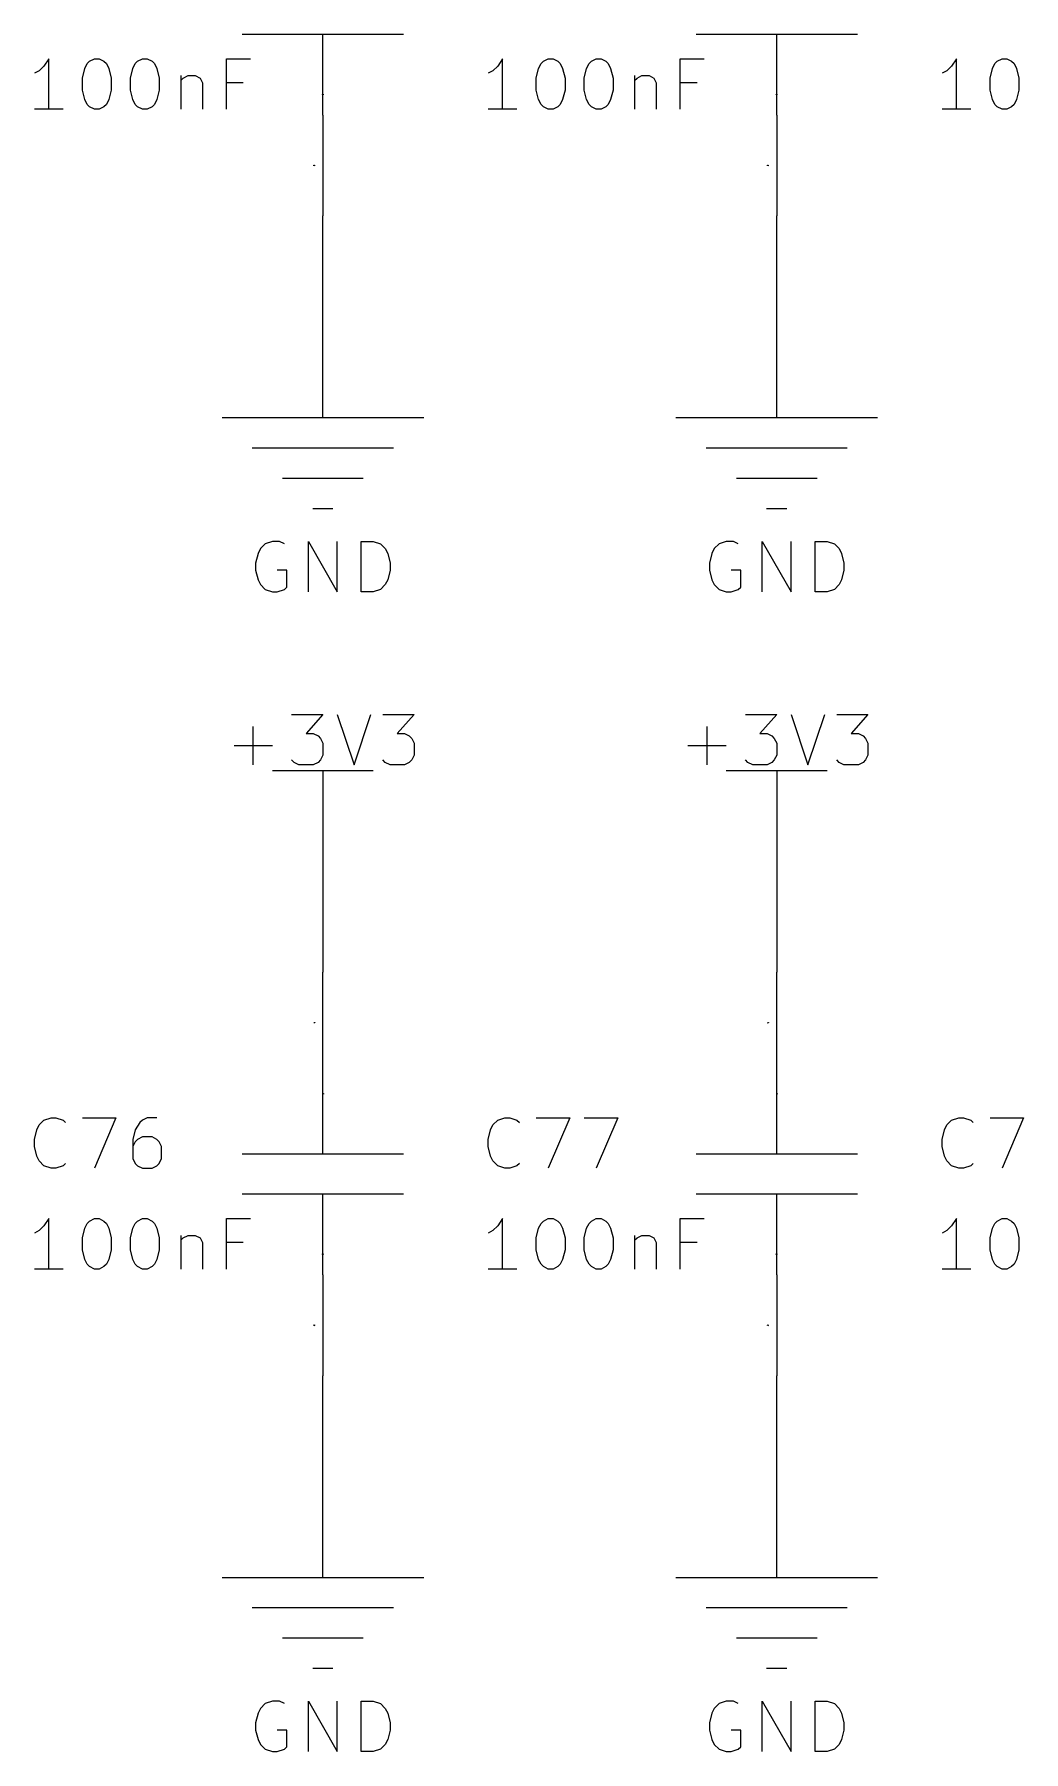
# Model space of a CAD drawing. Header units: millimetres. Extents: x 6 to 290, y -200 to -4.
# Drawn here: x 239.11 to 264.03, y -93.29 to -50.04 of the extents above; entities that cross this region are included whole.
import ezdxf

# ---------------------------------------------------------------- set-up
doc = ezdxf.new("R2010")
doc.units = ezdxf.units.MM
for name, color, linetype in [('GREENSIXTYFIVE', 129, 'CONTINUOUS'), ('LIGHTGREEN', 92, 'CONTINUOUS'), ('LIGHTRED', 12, 'CONTINUOUS'), ('RED', 14, 'CONTINUOUS')]:
    doc.layers.add(name, color=color, linetype=linetype)

msp = doc.modelspace()

# ---------------------------------------------------------------- linework, layer by layer
at = {"layer": 'GREENSIXTYFIVE', "linetype": 'CONTINUOUS'}
for p, q in [((239.234, -50.9568), (239.1131, -51.0173)), ((239.234, -50.9568), (239.1131, -51.0173)), ((239.355, -50.8359), (239.234, -50.9568)), ((239.355, -50.8359), (239.234, -50.9568)), ((239.4759, -50.6544), (239.355, -50.8359)), ((239.4759, -50.6544), (239.355, -50.8359)), ((239.4759, -51.9244), (239.4759, -50.6544)), ((239.4759, -51.9244), (239.4759, -50.6544)), ((240.3226, -51.1382), (240.383, -50.8963)), ((240.3226, -51.1382), (240.383, -50.8963)), ((240.383, -50.8963), (240.4435, -50.7754)), ((240.383, -50.8963), (240.4435, -50.7754)), ((240.4435, -50.7754), (240.504, -50.7149)), ((240.4435, -50.7754), (240.504, -50.7149)), ((240.504, -50.7149), (240.6249, -50.6544)), ((240.504, -50.7149), (240.6249, -50.6544)), ((240.6249, -50.6544), (240.7459, -50.6544)), ((240.6249, -50.6544), (240.7459, -50.6544)), ((240.7459, -50.6544), (240.8668, -50.7149)), ((240.7459, -50.6544), (240.8668, -50.7149)), ((240.8668, -50.7149), (240.9273, -50.7754)), ((240.8668, -50.7149), (240.9273, -50.7754)), ((240.9273, -50.7754), (240.9878, -50.8963)), ((240.9273, -50.7754), (240.9878, -50.8963)), ((240.9878, -50.8963), (241.0483, -51.1382)), ((240.9878, -50.8963), (241.0483, -51.1382)), ((241.5321, -51.1382), (241.5925, -50.8963)), ((241.5321, -51.1382), (241.5925, -50.8963)), ((241.5925, -50.8963), (241.653, -50.7754)), ((241.5925, -50.8963), (241.653, -50.7754)), ((241.653, -50.7754), (241.7135, -50.7149)), ((241.653, -50.7754), (241.7135, -50.7149)), ((241.7135, -50.7149), (241.8344, -50.6544)), ((241.7135, -50.7149), (241.8344, -50.6544)), ((241.8344, -50.6544), (241.9554, -50.6544)), ((241.8344, -50.6544), (241.9554, -50.6544)), ((241.9554, -50.6544), (242.0763, -50.7149)), ((241.9554, -50.6544), (242.0763, -50.7149)), ((242.0763, -50.7149), (242.1368, -50.7754)), ((242.0763, -50.7149), (242.1368, -50.7754)), ((242.1368, -50.7754), (242.1973, -50.8963)), ((242.1368, -50.7754), (242.1973, -50.8963)), ((242.1973, -50.8963), (242.2578, -51.1382)), ((242.1973, -50.8963), (242.2578, -51.1382)), ((243.951, -51.9244), (243.951, -50.6544)), ((243.951, -50.6544), (244.5558, -50.6544)), ((243.951, -51.9244), (243.951, -50.6544)), ((243.951, -50.6544), (244.5558, -50.6544)), ((250.664, -50.9568), (250.5431, -51.0173)), ((250.664, -50.9568), (250.5431, -51.0173)), ((250.785, -50.8359), (250.664, -50.9568)), ((250.785, -50.8359), (250.664, -50.9568)), ((250.9059, -50.6544), (250.785, -50.8359)), ((250.9059, -50.6544), (250.785, -50.8359)), ((250.9059, -51.9244), (250.9059, -50.6544)), ((250.9059, -51.9244), (250.9059, -50.6544)), ((251.7526, -51.1382), (251.813, -50.8963)), ((251.7526, -51.1382), (251.813, -50.8963)), ((251.813, -50.8963), (251.8735, -50.7754)), ((251.813, -50.8963), (251.8735, -50.7754)), ((251.8735, -50.7754), (251.934, -50.7149)), ((251.8735, -50.7754), (251.934, -50.7149)), ((251.934, -50.7149), (252.0549, -50.6544)), ((251.934, -50.7149), (252.0549, -50.6544)), ((252.0549, -50.6544), (252.1759, -50.6544)), ((252.0549, -50.6544), (252.1759, -50.6544)), ((252.1759, -50.6544), (252.2968, -50.7149)), ((252.1759, -50.6544), (252.2968, -50.7149)), ((252.2968, -50.7149), (252.3573, -50.7754)), ((252.2968, -50.7149), (252.3573, -50.7754)), ((252.3573, -50.7754), (252.4178, -50.8963)), ((252.3573, -50.7754), (252.4178, -50.8963)), ((252.4178, -50.8963), (252.4783, -51.1382)), ((252.4178, -50.8963), (252.4783, -51.1382)), ((252.9621, -51.1382), (253.0225, -50.8963)), ((252.9621, -51.1382), (253.0225, -50.8963)), ((253.0225, -50.8963), (253.083, -50.7754)), ((253.0225, -50.8963), (253.083, -50.7754)), ((253.083, -50.7754), (253.1435, -50.7149)), ((253.083, -50.7754), (253.1435, -50.7149)), ((253.1435, -50.7149), (253.2644, -50.6544)), ((253.1435, -50.7149), (253.2644, -50.6544)), ((253.2644, -50.6544), (253.3854, -50.6544)), ((253.2644, -50.6544), (253.3854, -50.6544)), ((253.3854, -50.6544), (253.5063, -50.7149)), ((253.3854, -50.6544), (253.5063, -50.7149)), ((253.5063, -50.7149), (253.5668, -50.7754)), ((253.5063, -50.7149), (253.5668, -50.7754)), ((253.5668, -50.7754), (253.6273, -50.8963)), ((253.5668, -50.7754), (253.6273, -50.8963)), ((253.6273, -50.8963), (253.6878, -51.1382)), ((253.6273, -50.8963), (253.6878, -51.1382)), ((255.381, -51.9244), (255.381, -50.6544)), ((255.381, -50.6544), (255.9858, -50.6544)), ((255.381, -51.9244), (255.381, -50.6544)), ((255.381, -50.6544), (255.9858, -50.6544)), ((262.094, -50.9568), (261.9731, -51.0173)), ((262.094, -50.9568), (261.9731, -51.0173)), ((262.215, -50.8359), (262.094, -50.9568)), ((262.215, -50.8359), (262.094, -50.9568)), ((262.3359, -50.6544), (262.215, -50.8359)), ((262.3359, -50.6544), (262.215, -50.8359)), ((262.3359, -51.9244), (262.3359, -50.6544)), ((262.3359, -51.9244), (262.3359, -50.6544)), ((263.1826, -51.1382), (263.243, -50.8963)), ((263.1826, -51.1382), (263.243, -50.8963)), ((263.243, -50.8963), (263.3035, -50.7754)), ((263.243, -50.8963), (263.3035, -50.7754)), ((263.3035, -50.7754), (263.364, -50.7149)), ((263.3035, -50.7754), (263.364, -50.7149)), ((263.364, -50.7149), (263.4849, -50.6544)), ((263.364, -50.7149), (263.4849, -50.6544)), ((263.4849, -50.6544), (263.6059, -50.6544)), ((263.4849, -50.6544), (263.6059, -50.6544)), ((263.6059, -50.6544), (263.7268, -50.7149)), ((263.6059, -50.6544), (263.7268, -50.7149)), ((263.7268, -50.7149), (263.7873, -50.7754)), ((263.7268, -50.7149), (263.7873, -50.7754)), ((263.7873, -50.7754), (263.8478, -50.8963)), ((263.7873, -50.7754), (263.8478, -50.8963)), ((263.8478, -50.8963), (263.9083, -51.1382)), ((263.8478, -50.8963), (263.9083, -51.1382)), ((240.3226, -51.4406), (240.3226, -51.1382)), ((240.3226, -51.4406), (240.3226, -51.1382)), ((240.383, -51.6825), (240.3226, -51.4406)), ((240.383, -51.6825), (240.3226, -51.4406)), ((241.0483, -51.4406), (240.9878, -51.6825)), ((241.0483, -51.4406), (240.9878, -51.6825)), ((241.0483, -51.1382), (241.0483, -51.4406)), ((241.0483, -51.1382), (241.0483, -51.4406)), ((241.5321, -51.4406), (241.5321, -51.1382)), ((241.5321, -51.4406), (241.5321, -51.1382)), ((241.5925, -51.6825), (241.5321, -51.4406)), ((241.5925, -51.6825), (241.5321, -51.4406)), ((242.2578, -51.4406), (242.1973, -51.6825)), ((242.2578, -51.4406), (242.1973, -51.6825)), ((242.2578, -51.1382), (242.2578, -51.4406)), ((242.2578, -51.1382), (242.2578, -51.4406)), ((242.802, -51.0778), (242.802, -51.9244)), ((242.802, -51.0778), (242.802, -51.9244)), ((242.802, -51.1987), (242.8625, -51.1382)), ((242.802, -51.1987), (242.8625, -51.1382)), ((242.8625, -51.1382), (242.9835, -51.0778)), ((242.8625, -51.1382), (242.9835, -51.0778)), ((242.9835, -51.0778), (243.1649, -51.0778)), ((242.9835, -51.0778), (243.1649, -51.0778)), ((243.1649, -51.0778), (243.2858, -51.1382)), ((243.1649, -51.0778), (243.2858, -51.1382)), ((243.2858, -51.1382), (243.3463, -51.2592)), ((243.2858, -51.1382), (243.3463, -51.2592)), ((243.3463, -51.2592), (243.3463, -51.9244)), ((243.3463, -51.2592), (243.3463, -51.9244)), ((244.3744, -51.2592), (243.951, -51.2592)), ((244.3744, -51.2592), (243.951, -51.2592)), ((251.7526, -51.4406), (251.7526, -51.1382)), ((251.7526, -51.4406), (251.7526, -51.1382)), ((251.813, -51.6825), (251.7526, -51.4406)), ((251.813, -51.6825), (251.7526, -51.4406)), ((252.4783, -51.4406), (252.4178, -51.6825)), ((252.4783, -51.4406), (252.4178, -51.6825)), ((252.4783, -51.1382), (252.4783, -51.4406)), ((252.4783, -51.1382), (252.4783, -51.4406)), ((252.9621, -51.4406), (252.9621, -51.1382)), ((252.9621, -51.4406), (252.9621, -51.1382)), ((253.0225, -51.6825), (252.9621, -51.4406)), ((253.0225, -51.6825), (252.9621, -51.4406)), ((253.6878, -51.4406), (253.6273, -51.6825)), ((253.6878, -51.4406), (253.6273, -51.6825)), ((253.6878, -51.1382), (253.6878, -51.4406)), ((253.6878, -51.1382), (253.6878, -51.4406)), ((254.232, -51.0778), (254.232, -51.9244)), ((254.232, -51.0778), (254.232, -51.9244)), ((254.232, -51.1987), (254.2925, -51.1382)), ((254.232, -51.1987), (254.2925, -51.1382)), ((254.2925, -51.1382), (254.4135, -51.0778)), ((254.2925, -51.1382), (254.4135, -51.0778)), ((254.4135, -51.0778), (254.5949, -51.0778)), ((254.4135, -51.0778), (254.5949, -51.0778)), ((254.5949, -51.0778), (254.7158, -51.1382)), ((254.5949, -51.0778), (254.7158, -51.1382)), ((254.7158, -51.1382), (254.7763, -51.2592)), ((254.7158, -51.1382), (254.7763, -51.2592)), ((254.7763, -51.2592), (254.7763, -51.9244)), ((254.7763, -51.2592), (254.7763, -51.9244)), ((255.8044, -51.2592), (255.381, -51.2592)), ((255.8044, -51.2592), (255.381, -51.2592)), ((263.1826, -51.4406), (263.1826, -51.1382)), ((263.1826, -51.4406), (263.1826, -51.1382)), ((263.243, -51.6825), (263.1826, -51.4406)), ((263.243, -51.6825), (263.1826, -51.4406)), ((263.9083, -51.4406), (263.8478, -51.6825)), ((263.9083, -51.4406), (263.8478, -51.6825)), ((263.9083, -51.1382), (263.9083, -51.4406)), ((263.9083, -51.1382), (263.9083, -51.4406)), ((240.4435, -51.8035), (240.383, -51.6825)), ((240.4435, -51.8035), (240.383, -51.6825)), ((240.504, -51.864), (240.4435, -51.8035)), ((240.504, -51.864), (240.4435, -51.8035)), ((240.6249, -51.9244), (240.504, -51.864)), ((240.6249, -51.9244), (240.504, -51.864)), ((240.8668, -51.864), (240.7459, -51.9244)), ((240.8668, -51.864), (240.7459, -51.9244)), ((240.9273, -51.8035), (240.8668, -51.864)), ((240.9273, -51.8035), (240.8668, -51.864)), ((240.9878, -51.6825), (240.9273, -51.8035)), ((240.9878, -51.6825), (240.9273, -51.8035)), ((241.653, -51.8035), (241.5925, -51.6825)), ((241.653, -51.8035), (241.5925, -51.6825)), ((241.7135, -51.864), (241.653, -51.8035)), ((241.7135, -51.864), (241.653, -51.8035)), ((241.8344, -51.9244), (241.7135, -51.864)), ((241.8344, -51.9244), (241.7135, -51.864)), ((242.0763, -51.864), (241.9554, -51.9244)), ((242.0763, -51.864), (241.9554, -51.9244)), ((242.1368, -51.8035), (242.0763, -51.864)), ((242.1368, -51.8035), (242.0763, -51.864)), ((242.1973, -51.6825), (242.1368, -51.8035)), ((242.1973, -51.6825), (242.1368, -51.8035)), ((246.3664, -51.5474), (246.3676, -51.545)), ((246.3664, -51.5474), (246.3676, -51.545)), ((246.3664, -51.5535), (246.3664, -51.5474)), ((246.3664, -51.5535), (246.3664, -51.5474)), ((246.3676, -51.5559), (246.3664, -51.5535)), ((246.3676, -51.5559), (246.3664, -51.5535)), ((246.3676, -51.545), (246.3688, -51.5438)), ((246.3676, -51.545), (246.3688, -51.5438)), ((246.3688, -51.5571), (246.3676, -51.5559)), ((246.3688, -51.5571), (246.3676, -51.5559)), ((246.3688, -51.5438), (246.3712, -51.5426)), ((246.3688, -51.5438), (246.3712, -51.5426)), ((246.3712, -51.5426), (246.3736, -51.5426)), ((246.3712, -51.5426), (246.3736, -51.5426)), ((246.3736, -51.5426), (246.3772, -51.5438)), ((246.3736, -51.5426), (246.3772, -51.5438)), ((246.3772, -51.5438), (246.3918, -51.5583)), ((246.3772, -51.5438), (246.3918, -51.5583)), ((246.3918, -51.5583), (246.3918, -51.5426)), ((246.3918, -51.5583), (246.3918, -51.5426)), ((251.8735, -51.8035), (251.813, -51.6825)), ((251.8735, -51.8035), (251.813, -51.6825)), ((251.934, -51.864), (251.8735, -51.8035)), ((251.934, -51.864), (251.8735, -51.8035)), ((252.0549, -51.9244), (251.934, -51.864)), ((252.0549, -51.9244), (251.934, -51.864)), ((252.2968, -51.864), (252.1759, -51.9244)), ((252.2968, -51.864), (252.1759, -51.9244)), ((252.3573, -51.8035), (252.2968, -51.864)), ((252.3573, -51.8035), (252.2968, -51.864)), ((252.4178, -51.6825), (252.3573, -51.8035)), ((252.4178, -51.6825), (252.3573, -51.8035)), ((253.083, -51.8035), (253.0225, -51.6825)), ((253.083, -51.8035), (253.0225, -51.6825)), ((253.1435, -51.864), (253.083, -51.8035)), ((253.1435, -51.864), (253.083, -51.8035)), ((253.2644, -51.9244), (253.1435, -51.864)), ((253.2644, -51.9244), (253.1435, -51.864)), ((253.5063, -51.864), (253.3854, -51.9244)), ((253.5063, -51.864), (253.3854, -51.9244)), ((253.5668, -51.8035), (253.5063, -51.864)), ((253.5668, -51.8035), (253.5063, -51.864)), ((253.6273, -51.6825), (253.5668, -51.8035)), ((253.6273, -51.6825), (253.5668, -51.8035)), ((257.7964, -51.5474), (257.7976, -51.545)), ((257.7964, -51.5474), (257.7976, -51.545)), ((257.7964, -51.5535), (257.7964, -51.5474)), ((257.7964, -51.5535), (257.7964, -51.5474)), ((257.7976, -51.5559), (257.7964, -51.5535)), ((257.7976, -51.5559), (257.7964, -51.5535)), ((257.7976, -51.545), (257.7988, -51.5438)), ((257.7976, -51.545), (257.7988, -51.5438)), ((257.7988, -51.5571), (257.7976, -51.5559)), ((257.7988, -51.5571), (257.7976, -51.5559)), ((257.7988, -51.5438), (257.8012, -51.5426)), ((257.7988, -51.5438), (257.8012, -51.5426)), ((257.8012, -51.5426), (257.8036, -51.5426)), ((257.8012, -51.5426), (257.8036, -51.5426)), ((257.8036, -51.5426), (257.8072, -51.5438)), ((257.8036, -51.5426), (257.8072, -51.5438)), ((257.8072, -51.5438), (257.8218, -51.5583)), ((257.8072, -51.5438), (257.8218, -51.5583)), ((257.8218, -51.5583), (257.8218, -51.5426)), ((257.8218, -51.5583), (257.8218, -51.5426)), ((263.3035, -51.8035), (263.243, -51.6825)), ((263.3035, -51.8035), (263.243, -51.6825)), ((263.364, -51.864), (263.3035, -51.8035)), ((263.364, -51.864), (263.3035, -51.8035)), ((263.4849, -51.9244), (263.364, -51.864)), ((263.4849, -51.9244), (263.364, -51.864)), ((263.7268, -51.864), (263.6059, -51.9244)), ((263.7268, -51.864), (263.6059, -51.9244)), ((263.7873, -51.8035), (263.7268, -51.864)), ((263.7873, -51.8035), (263.7268, -51.864)), ((263.8478, -51.6825), (263.7873, -51.8035)), ((263.8478, -51.6825), (263.7873, -51.8035)), ((239.8388, -51.9244), (239.1131, -51.9244)), ((239.8388, -51.9244), (239.1131, -51.9244)), ((240.7459, -51.9244), (240.6249, -51.9244)), ((240.7459, -51.9244), (240.6249, -51.9244)), ((241.9554, -51.9244), (241.8344, -51.9244)), ((241.9554, -51.9244), (241.8344, -51.9244)), ((251.2688, -51.9244), (250.5431, -51.9244)), ((251.2688, -51.9244), (250.5431, -51.9244)), ((252.1759, -51.9244), (252.0549, -51.9244)), ((252.1759, -51.9244), (252.0549, -51.9244)), ((253.3854, -51.9244), (253.2644, -51.9244)), ((253.3854, -51.9244), (253.2644, -51.9244)), ((262.6988, -51.9244), (261.9731, -51.9244)), ((262.6988, -51.9244), (261.9731, -51.9244)), ((263.6059, -51.9244), (263.4849, -51.9244)), ((263.6059, -51.9244), (263.4849, -51.9244)), ((244.7471, -63.1116), (244.6867, -63.3535)), ((244.8076, -62.9907), (244.7471, -63.1116)), ((244.9286, -62.8697), (244.8076, -62.9907)), ((245.11, -62.8092), (244.9286, -62.8697)), ((245.2914, -62.8092), (245.11, -62.8092)), ((245.4124, -62.8697), (245.2914, -62.8092)), ((246.0171, -64.0792), (246.0171, -62.8092)), ((246.0171, -62.8092), (246.7428, -64.0792)), ((246.7428, -64.0792), (246.7428, -62.8092)), ((247.3476, -64.0792), (247.3476, -62.8092)), ((247.3476, -62.8092), (247.65, -62.8092)), ((247.65, -62.8092), (247.8314, -62.8697)), ((247.8314, -62.8697), (247.9524, -62.9907)), ((247.9524, -62.9907), (248.0129, -63.1116)), ((248.0129, -63.1116), (248.0733, -63.3535)), ((256.1771, -63.1116), (256.1167, -63.3535)), ((256.2376, -62.9907), (256.1771, -63.1116)), ((256.3586, -62.8697), (256.2376, -62.9907)), ((256.54, -62.8092), (256.3586, -62.8697)), ((256.7214, -62.8092), (256.54, -62.8092)), ((256.8424, -62.8697), (256.7214, -62.8092)), ((257.4471, -64.0792), (257.4471, -62.8092)), ((257.4471, -62.8092), (258.1728, -64.0792)), ((258.1728, -64.0792), (258.1728, -62.8092)), ((258.7776, -64.0792), (258.7776, -62.8092)), ((258.7776, -62.8092), (259.08, -62.8092)), ((259.08, -62.8092), (259.2614, -62.8697)), ((259.2614, -62.8697), (259.3824, -62.9907)), ((259.3824, -62.9907), (259.4429, -63.1116)), ((259.4429, -63.1116), (259.5033, -63.3535)), ((244.6867, -63.3535), (244.6867, -63.5349)), ((244.6867, -63.5349), (244.7471, -63.7768)), ((245.4728, -63.5349), (245.2309, -63.5349)), ((245.4728, -63.9583), (245.4728, -63.5349)), ((248.0733, -63.5349), (248.0129, -63.7768)), ((248.0733, -63.3535), (248.0733, -63.5349)), ((256.1167, -63.3535), (256.1167, -63.5349)), ((256.1167, -63.5349), (256.1771, -63.7768)), ((256.9028, -63.5349), (256.6609, -63.5349)), ((256.9028, -63.9583), (256.9028, -63.5349)), ((259.5033, -63.5349), (259.4429, -63.7768)), ((259.5033, -63.3535), (259.5033, -63.5349)), ((244.7471, -63.7768), (244.8076, -63.8978)), ((244.8076, -63.8978), (244.9286, -64.0188)), ((245.4124, -64.0188), (245.4728, -63.9583)), ((247.9524, -63.8978), (247.8314, -64.0188)), ((248.0129, -63.7768), (247.9524, -63.8978)), ((256.1771, -63.7768), (256.2376, -63.8978)), ((256.2376, -63.8978), (256.3586, -64.0188)), ((256.8424, -64.0188), (256.9028, -63.9583)), ((259.3824, -63.8978), (259.2614, -64.0188)), ((259.4429, -63.7768), (259.3824, -63.8978)), ((244.9286, -64.0188), (245.11, -64.0792)), ((245.11, -64.0792), (245.2309, -64.0792)), ((245.2309, -64.0792), (245.4124, -64.0188)), ((247.65, -64.0792), (247.3476, -64.0792)), ((247.8314, -64.0188), (247.65, -64.0792)), ((256.3586, -64.0188), (256.54, -64.0792)), ((256.54, -64.0792), (256.6609, -64.0792)), ((256.6609, -64.0792), (256.8424, -64.0188)), ((259.08, -64.0792), (258.7776, -64.0792)), ((259.2614, -64.0188), (259.08, -64.0792)), ((244.6261, -68.4344), (244.6261, -67.4668)), ((245.5938, -67.1644), (246.38, -67.1644)), ((246.38, -67.1644), (245.9566, -67.6482)), ((246.7428, -67.1644), (247.1661, -68.4344)), ((247.1661, -68.4344), (247.5895, -67.1644)), ((247.8919, -67.1644), (248.6781, -67.1644)), ((248.6781, -67.1644), (248.2547, -67.6482)), ((256.0561, -68.4344), (256.0561, -67.4668)), ((257.0238, -67.1644), (257.81, -67.1644)), ((257.81, -67.1644), (257.3866, -67.6482)), ((258.1728, -67.1644), (258.5961, -68.4344)), ((258.5961, -68.4344), (259.0195, -67.1644)), ((259.3219, -67.1644), (260.1081, -67.1644)), ((260.1081, -67.1644), (259.6847, -67.6482)), ((245.9566, -67.6482), (246.1381, -67.6482)), ((246.1381, -67.6482), (246.259, -67.7087)), ((246.259, -67.7087), (246.3195, -67.7692)), ((246.3195, -67.7692), (246.38, -67.8901)), ((246.38, -67.8901), (246.38, -68.1925)), ((248.2547, -67.6482), (248.4362, -67.6482)), ((248.4362, -67.6482), (248.5571, -67.7087)), ((248.5571, -67.7087), (248.6176, -67.7692)), ((248.6176, -67.7692), (248.6781, -67.8901)), ((248.6781, -67.8901), (248.6781, -68.1925)), ((257.3866, -67.6482), (257.5681, -67.6482)), ((257.5681, -67.6482), (257.689, -67.7087)), ((257.689, -67.7087), (257.7495, -67.7692)), ((257.7495, -67.7692), (257.81, -67.8901)), ((257.81, -67.8901), (257.81, -68.1925)), ((259.6847, -67.6482), (259.8662, -67.6482)), ((259.8662, -67.6482), (259.9871, -67.7087)), ((259.9871, -67.7087), (260.0476, -67.7692)), ((260.0476, -67.7692), (260.1081, -67.8901)), ((260.1081, -67.8901), (260.1081, -68.1925)), ((244.1423, -67.9506), (245.11, -67.9506)), ((245.6543, -68.374), (245.5938, -68.3135)), ((246.3195, -68.3135), (246.259, -68.374)), ((246.38, -68.1925), (246.3195, -68.3135)), ((247.9524, -68.374), (247.8919, -68.3135)), ((248.6176, -68.3135), (248.5571, -68.374)), ((248.6781, -68.1925), (248.6176, -68.3135)), ((255.5723, -67.9506), (256.54, -67.9506)), ((257.0843, -68.374), (257.0238, -68.3135)), ((257.7495, -68.3135), (257.689, -68.374)), ((257.81, -68.1925), (257.7495, -68.3135)), ((259.3824, -68.374), (259.3219, -68.3135)), ((260.0476, -68.3135), (259.9871, -68.374)), ((260.1081, -68.1925), (260.0476, -68.3135)), ((245.7752, -68.4344), (245.6543, -68.374)), ((246.1381, -68.4344), (245.7752, -68.4344)), ((246.259, -68.374), (246.1381, -68.4344)), ((248.0733, -68.4344), (247.9524, -68.374)), ((248.4362, -68.4344), (248.0733, -68.4344)), ((248.5571, -68.374), (248.4362, -68.4344)), ((257.2052, -68.4344), (257.0843, -68.374)), ((257.5681, -68.4344), (257.2052, -68.4344)), ((257.689, -68.374), (257.5681, -68.4344)), ((259.5033, -68.4344), (259.3824, -68.374)), ((259.8662, -68.4344), (259.5033, -68.4344)), ((259.9871, -68.374), (259.8662, -68.4344)), ((246.3918, -76.7201), (246.3664, -76.7201)), ((246.3664, -76.7201), (246.37, -76.7225)), ((246.3918, -76.7201), (246.3664, -76.7201)), ((246.3664, -76.7201), (246.37, -76.7225)), ((246.37, -76.7225), (246.3724, -76.7249)), ((246.37, -76.7225), (246.3724, -76.7249)), ((246.3724, -76.7249), (246.3736, -76.7273)), ((246.3724, -76.7249), (246.3736, -76.7273)), ((246.3918, -76.7128), (246.3918, -76.7273)), ((246.3918, -76.7128), (246.3918, -76.7273)), ((257.8218, -76.7201), (257.7964, -76.7201)), ((257.7964, -76.7201), (257.8, -76.7225)), ((257.8218, -76.7201), (257.7964, -76.7201)), ((257.7964, -76.7201), (257.8, -76.7225)), ((257.8, -76.7225), (257.8024, -76.7249)), ((257.8, -76.7225), (257.8024, -76.7249)), ((257.8024, -76.7249), (257.8036, -76.7273)), ((257.8024, -76.7249), (257.8036, -76.7273)), ((257.8218, -76.7128), (257.8218, -76.7273)), ((257.8218, -76.7128), (257.8218, -76.7273)), ((239.234, -77.5059), (239.355, -77.3849)), ((239.234, -77.5059), (239.355, -77.3849)), ((239.355, -77.3849), (239.5364, -77.3244)), ((239.355, -77.3849), (239.5364, -77.3244)), ((239.5364, -77.3244), (239.6573, -77.3244)), ((239.5364, -77.3244), (239.6573, -77.3244)), ((239.6573, -77.3244), (239.8388, -77.3849)), ((239.6573, -77.3244), (239.8388, -77.3849)), ((239.8388, -77.3849), (239.8992, -77.4454)), ((239.8388, -77.3849), (239.8992, -77.4454)), ((240.3226, -77.3244), (241.1692, -77.3244)), ((240.3226, -77.3244), (241.1692, -77.3244)), ((241.1692, -77.3244), (240.625, -78.5944)), ((241.1692, -77.3244), (240.625, -78.5944)), ((241.8345, -77.3849), (241.774, -77.4454)), ((241.8345, -77.3849), (241.774, -77.4454)), ((241.9554, -77.3244), (241.8345, -77.3849)), ((241.9554, -77.3244), (241.8345, -77.3849)), ((242.1973, -77.3244), (241.9554, -77.3244)), ((242.1973, -77.3244), (241.9554, -77.3244)), ((250.664, -77.5059), (250.785, -77.3849)), ((250.664, -77.5059), (250.785, -77.3849)), ((250.785, -77.3849), (250.9664, -77.3244)), ((250.785, -77.3849), (250.9664, -77.3244)), ((250.9664, -77.3244), (251.0873, -77.3244)), ((250.9664, -77.3244), (251.0873, -77.3244)), ((251.0873, -77.3244), (251.2688, -77.3849)), ((251.0873, -77.3244), (251.2688, -77.3849)), ((251.2688, -77.3849), (251.3292, -77.4454)), ((251.2688, -77.3849), (251.3292, -77.4454)), ((251.7526, -77.3244), (252.5992, -77.3244)), ((251.7526, -77.3244), (252.5992, -77.3244)), ((252.5992, -77.3244), (252.055, -78.5944)), ((252.5992, -77.3244), (252.055, -78.5944)), ((252.9621, -77.3244), (253.8087, -77.3244)), ((252.9621, -77.3244), (253.8087, -77.3244)), ((253.8087, -77.3244), (253.2645, -78.5944)), ((253.8087, -77.3244), (253.2645, -78.5944)), ((262.094, -77.5059), (262.215, -77.3849)), ((262.094, -77.5059), (262.215, -77.3849)), ((262.215, -77.3849), (262.3964, -77.3244)), ((262.215, -77.3849), (262.3964, -77.3244)), ((262.3964, -77.3244), (262.5173, -77.3244)), ((262.3964, -77.3244), (262.5173, -77.3244)), ((262.5173, -77.3244), (262.6988, -77.3849)), ((262.5173, -77.3244), (262.6988, -77.3849)), ((262.6988, -77.3849), (262.7592, -77.4454)), ((262.6988, -77.3849), (262.7592, -77.4454)), ((263.1826, -77.3244), (264.0292, -77.3244)), ((263.1826, -77.3244), (264.0292, -77.3244)), ((264.0292, -77.3244), (263.485, -78.5944)), ((264.0292, -77.3244), (263.485, -78.5944)), ((239.1131, -77.8687), (239.1735, -77.6268)), ((239.1131, -77.8687), (239.1735, -77.6268)), ((239.1735, -77.6268), (239.234, -77.5059)), ((239.1735, -77.6268), (239.234, -77.5059)), ((241.653, -77.6268), (241.5926, -77.8687)), ((241.653, -77.6268), (241.5926, -77.8687)), ((241.774, -77.4454), (241.653, -77.6268)), ((241.774, -77.4454), (241.653, -77.6268)), ((241.8345, -77.8082), (241.7135, -77.8687)), ((241.8345, -77.8082), (241.7135, -77.8687)), ((242.0764, -77.8082), (241.8345, -77.8082)), ((242.0764, -77.8082), (241.8345, -77.8082)), ((242.1973, -77.8687), (242.0764, -77.8082)), ((242.1973, -77.8687), (242.0764, -77.8082)), ((250.5431, -77.8687), (250.6035, -77.6268)), ((250.5431, -77.8687), (250.6035, -77.6268)), ((250.6035, -77.6268), (250.664, -77.5059)), ((250.6035, -77.6268), (250.664, -77.5059)), ((261.9731, -77.8687), (262.0335, -77.6268)), ((261.9731, -77.8687), (262.0335, -77.6268)), ((262.0335, -77.6268), (262.094, -77.5059)), ((262.0335, -77.6268), (262.094, -77.5059)), ((239.1131, -78.0501), (239.1131, -77.8687)), ((239.1131, -78.0501), (239.1131, -77.8687)), ((239.1735, -78.292), (239.1131, -78.0501)), ((239.1735, -78.292), (239.1131, -78.0501)), ((241.5926, -77.8687), (241.5926, -78.3525)), ((241.5926, -77.8687), (241.5926, -78.3525)), ((241.653, -77.9292), (241.5926, -78.0501)), ((241.653, -77.9292), (241.5926, -78.0501)), ((241.7135, -77.8687), (241.653, -77.9292)), ((241.7135, -77.8687), (241.653, -77.9292)), ((242.2578, -77.9292), (242.1973, -77.8687)), ((242.2578, -77.9292), (242.1973, -77.8687)), ((242.3183, -78.0501), (242.2578, -77.9292)), ((242.3183, -78.0501), (242.2578, -77.9292)), ((242.3183, -78.3525), (242.3183, -78.0501)), ((242.3183, -78.3525), (242.3183, -78.0501)), ((250.5431, -78.0501), (250.5431, -77.8687)), ((250.5431, -78.0501), (250.5431, -77.8687)), ((250.6035, -78.292), (250.5431, -78.0501)), ((250.6035, -78.292), (250.5431, -78.0501)), ((261.9731, -78.0501), (261.9731, -77.8687)), ((261.9731, -78.0501), (261.9731, -77.8687)), ((262.0335, -78.292), (261.9731, -78.0501)), ((262.0335, -78.292), (261.9731, -78.0501)), ((239.234, -78.413), (239.1735, -78.292)), ((239.234, -78.413), (239.1735, -78.292)), ((239.355, -78.534), (239.234, -78.413)), ((239.355, -78.534), (239.234, -78.413)), ((239.5364, -78.5944), (239.355, -78.534)), ((239.5364, -78.5944), (239.355, -78.534)), ((239.6573, -78.5944), (239.5364, -78.5944)), ((239.6573, -78.5944), (239.5364, -78.5944)), ((239.8388, -78.534), (239.6573, -78.5944)), ((239.8388, -78.534), (239.6573, -78.5944)), ((239.8992, -78.4735), (239.8388, -78.534)), ((239.8992, -78.4735), (239.8388, -78.534)), ((241.5926, -78.3525), (241.653, -78.4735)), ((241.5926, -78.3525), (241.653, -78.4735)), ((241.653, -78.4735), (241.7135, -78.534)), ((241.653, -78.4735), (241.7135, -78.534)), ((241.7135, -78.534), (241.8345, -78.5944)), ((241.7135, -78.534), (241.8345, -78.5944)), ((241.8345, -78.5944), (242.0764, -78.5944)), ((241.8345, -78.5944), (242.0764, -78.5944)), ((242.0764, -78.5944), (242.1973, -78.534)), ((242.0764, -78.5944), (242.1973, -78.534)), ((242.1973, -78.534), (242.2578, -78.4735)), ((242.1973, -78.534), (242.2578, -78.4735)), ((242.2578, -78.4735), (242.3183, -78.3525)), ((242.2578, -78.4735), (242.3183, -78.3525)), ((250.664, -78.413), (250.6035, -78.292)), ((250.664, -78.413), (250.6035, -78.292)), ((250.785, -78.534), (250.664, -78.413)), ((250.785, -78.534), (250.664, -78.413)), ((250.9664, -78.5944), (250.785, -78.534)), ((250.9664, -78.5944), (250.785, -78.534)), ((251.0873, -78.5944), (250.9664, -78.5944)), ((251.0873, -78.5944), (250.9664, -78.5944)), ((251.2688, -78.534), (251.0873, -78.5944)), ((251.2688, -78.534), (251.0873, -78.5944)), ((251.3292, -78.4735), (251.2688, -78.534)), ((251.3292, -78.4735), (251.2688, -78.534)), ((262.094, -78.413), (262.0335, -78.292)), ((262.094, -78.413), (262.0335, -78.292)), ((262.215, -78.534), (262.094, -78.413)), ((262.215, -78.534), (262.094, -78.413)), ((262.3964, -78.5944), (262.215, -78.534)), ((262.3964, -78.5944), (262.215, -78.534)), ((262.5173, -78.5944), (262.3964, -78.5944)), ((262.5173, -78.5944), (262.3964, -78.5944)), ((262.6988, -78.534), (262.5173, -78.5944)), ((262.6988, -78.534), (262.5173, -78.5944)), ((262.7592, -78.4735), (262.6988, -78.534)), ((262.7592, -78.4735), (262.6988, -78.534)), ((239.4759, -79.8644), (239.355, -80.0459)), ((239.4759, -79.8644), (239.355, -80.0459)), ((239.4759, -81.1344), (239.4759, -79.8644)), ((239.4759, -81.1344), (239.4759, -79.8644)), ((240.383, -80.1063), (240.4435, -79.9854)), ((240.383, -80.1063), (240.4435, -79.9854)), ((240.4435, -79.9854), (240.504, -79.9249)), ((240.4435, -79.9854), (240.504, -79.9249)), ((240.504, -79.9249), (240.6249, -79.8644)), ((240.504, -79.9249), (240.6249, -79.8644)), ((240.6249, -79.8644), (240.7459, -79.8644)), ((240.6249, -79.8644), (240.7459, -79.8644)), ((240.7459, -79.8644), (240.8668, -79.9249)), ((240.7459, -79.8644), (240.8668, -79.9249)), ((240.8668, -79.9249), (240.9273, -79.9854)), ((240.8668, -79.9249), (240.9273, -79.9854)), ((240.9273, -79.9854), (240.9878, -80.1063)), ((240.9273, -79.9854), (240.9878, -80.1063)), ((241.5925, -80.1063), (241.653, -79.9854)), ((241.5925, -80.1063), (241.653, -79.9854)), ((241.653, -79.9854), (241.7135, -79.9249)), ((241.653, -79.9854), (241.7135, -79.9249)), ((241.7135, -79.9249), (241.8344, -79.8644)), ((241.7135, -79.9249), (241.8344, -79.8644)), ((241.8344, -79.8644), (241.9554, -79.8644)), ((241.8344, -79.8644), (241.9554, -79.8644)), ((241.9554, -79.8644), (242.0763, -79.9249)), ((241.9554, -79.8644), (242.0763, -79.9249)), ((242.0763, -79.9249), (242.1368, -79.9854)), ((242.0763, -79.9249), (242.1368, -79.9854)), ((242.1368, -79.9854), (242.1973, -80.1063)), ((242.1368, -79.9854), (242.1973, -80.1063)), ((243.951, -81.1344), (243.951, -79.8644)), ((243.951, -79.8644), (244.5558, -79.8644)), ((243.951, -81.1344), (243.951, -79.8644)), ((243.951, -79.8644), (244.5558, -79.8644)), ((250.9059, -79.8644), (250.785, -80.0459)), ((250.9059, -79.8644), (250.785, -80.0459)), ((250.9059, -81.1344), (250.9059, -79.8644)), ((250.9059, -81.1344), (250.9059, -79.8644)), ((251.813, -80.1063), (251.8735, -79.9854)), ((251.813, -80.1063), (251.8735, -79.9854)), ((251.8735, -79.9854), (251.934, -79.9249)), ((251.8735, -79.9854), (251.934, -79.9249)), ((251.934, -79.9249), (252.0549, -79.8644)), ((251.934, -79.9249), (252.0549, -79.8644)), ((252.0549, -79.8644), (252.1759, -79.8644)), ((252.0549, -79.8644), (252.1759, -79.8644)), ((252.1759, -79.8644), (252.2968, -79.9249)), ((252.1759, -79.8644), (252.2968, -79.9249)), ((252.2968, -79.9249), (252.3573, -79.9854)), ((252.2968, -79.9249), (252.3573, -79.9854)), ((252.3573, -79.9854), (252.4178, -80.1063)), ((252.3573, -79.9854), (252.4178, -80.1063)), ((253.0225, -80.1063), (253.083, -79.9854)), ((253.0225, -80.1063), (253.083, -79.9854)), ((253.083, -79.9854), (253.1435, -79.9249)), ((253.083, -79.9854), (253.1435, -79.9249)), ((253.1435, -79.9249), (253.2644, -79.8644)), ((253.1435, -79.9249), (253.2644, -79.8644)), ((253.2644, -79.8644), (253.3854, -79.8644)), ((253.2644, -79.8644), (253.3854, -79.8644)), ((253.3854, -79.8644), (253.5063, -79.9249)), ((253.3854, -79.8644), (253.5063, -79.9249)), ((253.5063, -79.9249), (253.5668, -79.9854)), ((253.5063, -79.9249), (253.5668, -79.9854)), ((253.5668, -79.9854), (253.6273, -80.1063)), ((253.5668, -79.9854), (253.6273, -80.1063)), ((255.381, -81.1344), (255.381, -79.8644)), ((255.381, -79.8644), (255.9858, -79.8644)), ((255.381, -81.1344), (255.381, -79.8644)), ((255.381, -79.8644), (255.9858, -79.8644)), ((262.3359, -79.8644), (262.215, -80.0459)), ((262.3359, -79.8644), (262.215, -80.0459)), ((262.3359, -81.1344), (262.3359, -79.8644)), ((262.3359, -81.1344), (262.3359, -79.8644)), ((263.243, -80.1063), (263.3035, -79.9854)), ((263.243, -80.1063), (263.3035, -79.9854)), ((263.3035, -79.9854), (263.364, -79.9249)), ((263.3035, -79.9854), (263.364, -79.9249)), ((263.364, -79.9249), (263.4849, -79.8644)), ((263.364, -79.9249), (263.4849, -79.8644)), ((263.4849, -79.8644), (263.6059, -79.8644)), ((263.4849, -79.8644), (263.6059, -79.8644)), ((263.6059, -79.8644), (263.7268, -79.9249)), ((263.6059, -79.8644), (263.7268, -79.9249)), ((263.7268, -79.9249), (263.7873, -79.9854)), ((263.7268, -79.9249), (263.7873, -79.9854)), ((263.7873, -79.9854), (263.8478, -80.1063)), ((263.7873, -79.9854), (263.8478, -80.1063)), ((239.234, -80.1668), (239.1131, -80.2273)), ((239.234, -80.1668), (239.1131, -80.2273)), ((239.355, -80.0459), (239.234, -80.1668)), ((239.355, -80.0459), (239.234, -80.1668)), ((240.3226, -80.3482), (240.383, -80.1063)), ((240.3226, -80.3482), (240.383, -80.1063)), ((240.3226, -80.6506), (240.3226, -80.3482)), ((240.3226, -80.6506), (240.3226, -80.3482)), ((240.9878, -80.1063), (241.0483, -80.3482)), ((240.9878, -80.1063), (241.0483, -80.3482)), ((241.0483, -80.3482), (241.0483, -80.6506)), ((241.0483, -80.3482), (241.0483, -80.6506)), ((241.5321, -80.3482), (241.5925, -80.1063)), ((241.5321, -80.3482), (241.5925, -80.1063)), ((241.5321, -80.6506), (241.5321, -80.3482)), ((241.5321, -80.6506), (241.5321, -80.3482)), ((242.1973, -80.1063), (242.2578, -80.3482)), ((242.1973, -80.1063), (242.2578, -80.3482)), ((242.2578, -80.3482), (242.2578, -80.6506)), ((242.2578, -80.3482), (242.2578, -80.6506)), ((242.802, -80.2878), (242.802, -81.1344)), ((242.802, -80.2878), (242.802, -81.1344)), ((242.802, -80.4087), (242.8625, -80.3482)), ((242.802, -80.4087), (242.8625, -80.3482)), ((242.8625, -80.3482), (242.9835, -80.2878)), ((242.8625, -80.3482), (242.9835, -80.2878)), ((242.9835, -80.2878), (243.1649, -80.2878)), ((242.9835, -80.2878), (243.1649, -80.2878)), ((243.1649, -80.2878), (243.2858, -80.3482)), ((243.1649, -80.2878), (243.2858, -80.3482)), ((243.2858, -80.3482), (243.3463, -80.4692)), ((243.2858, -80.3482), (243.3463, -80.4692)), ((250.664, -80.1668), (250.5431, -80.2273)), ((250.664, -80.1668), (250.5431, -80.2273)), ((250.785, -80.0459), (250.664, -80.1668)), ((250.785, -80.0459), (250.664, -80.1668)), ((251.7526, -80.3482), (251.813, -80.1063)), ((251.7526, -80.3482), (251.813, -80.1063)), ((251.7526, -80.6506), (251.7526, -80.3482)), ((251.7526, -80.6506), (251.7526, -80.3482)), ((252.4178, -80.1063), (252.4783, -80.3482)), ((252.4178, -80.1063), (252.4783, -80.3482)), ((252.4783, -80.3482), (252.4783, -80.6506)), ((252.4783, -80.3482), (252.4783, -80.6506)), ((252.9621, -80.3482), (253.0225, -80.1063)), ((252.9621, -80.3482), (253.0225, -80.1063)), ((252.9621, -80.6506), (252.9621, -80.3482)), ((252.9621, -80.6506), (252.9621, -80.3482)), ((253.6273, -80.1063), (253.6878, -80.3482)), ((253.6273, -80.1063), (253.6878, -80.3482)), ((253.6878, -80.3482), (253.6878, -80.6506)), ((253.6878, -80.3482), (253.6878, -80.6506)), ((254.232, -80.2878), (254.232, -81.1344)), ((254.232, -80.2878), (254.232, -81.1344)), ((254.232, -80.4087), (254.2925, -80.3482)), ((254.232, -80.4087), (254.2925, -80.3482)), ((254.2925, -80.3482), (254.4135, -80.2878)), ((254.2925, -80.3482), (254.4135, -80.2878)), ((254.4135, -80.2878), (254.5949, -80.2878)), ((254.4135, -80.2878), (254.5949, -80.2878)), ((254.5949, -80.2878), (254.7158, -80.3482)), ((254.5949, -80.2878), (254.7158, -80.3482)), ((254.7158, -80.3482), (254.7763, -80.4692)), ((254.7158, -80.3482), (254.7763, -80.4692)), ((262.094, -80.1668), (261.9731, -80.2273)), ((262.094, -80.1668), (261.9731, -80.2273)), ((262.215, -80.0459), (262.094, -80.1668)), ((262.215, -80.0459), (262.094, -80.1668)), ((263.1826, -80.3482), (263.243, -80.1063)), ((263.1826, -80.3482), (263.243, -80.1063)), ((263.1826, -80.6506), (263.1826, -80.3482)), ((263.1826, -80.6506), (263.1826, -80.3482)), ((263.8478, -80.1063), (263.9083, -80.3482)), ((263.8478, -80.1063), (263.9083, -80.3482)), ((263.9083, -80.3482), (263.9083, -80.6506)), ((263.9083, -80.3482), (263.9083, -80.6506)), ((240.383, -80.8925), (240.3226, -80.6506)), ((240.383, -80.8925), (240.3226, -80.6506)), ((241.0483, -80.6506), (240.9878, -80.8925)), ((241.0483, -80.6506), (240.9878, -80.8925)), ((241.5925, -80.8925), (241.5321, -80.6506)), ((241.5925, -80.8925), (241.5321, -80.6506)), ((242.2578, -80.6506), (242.1973, -80.8925)), ((242.2578, -80.6506), (242.1973, -80.8925)), ((243.3463, -80.4692), (243.3463, -81.1344)), ((243.3463, -80.4692), (243.3463, -81.1344)), ((244.3744, -80.4692), (243.951, -80.4692)), ((244.3744, -80.4692), (243.951, -80.4692)), ((246.3664, -80.7574), (246.3676, -80.755)), ((246.3664, -80.7574), (246.3676, -80.755)), ((246.3664, -80.7635), (246.3664, -80.7574)), ((246.3664, -80.7635), (246.3664, -80.7574)), ((246.3676, -80.7659), (246.3664, -80.7635)), ((246.3676, -80.7659), (246.3664, -80.7635)), ((246.3676, -80.755), (246.3688, -80.7538)), ((246.3676, -80.755), (246.3688, -80.7538)), ((246.3688, -80.7671), (246.3676, -80.7659)), ((246.3688, -80.7671), (246.3676, -80.7659)), ((246.3688, -80.7538), (246.3712, -80.7526)), ((246.3688, -80.7538), (246.3712, -80.7526)), ((246.3712, -80.7526), (246.3736, -80.7526)), ((246.3712, -80.7526), (246.3736, -80.7526)), ((246.3736, -80.7526), (246.3772, -80.7538)), ((246.3736, -80.7526), (246.3772, -80.7538)), ((246.3772, -80.7538), (246.3918, -80.7683)), ((246.3772, -80.7538), (246.3918, -80.7683)), ((246.3918, -80.7683), (246.3918, -80.7526)), ((246.3918, -80.7683), (246.3918, -80.7526)), ((251.813, -80.8925), (251.7526, -80.6506)), ((251.813, -80.8925), (251.7526, -80.6506)), ((252.4783, -80.6506), (252.4178, -80.8925)), ((252.4783, -80.6506), (252.4178, -80.8925)), ((253.0225, -80.8925), (252.9621, -80.6506)), ((253.0225, -80.8925), (252.9621, -80.6506)), ((253.6878, -80.6506), (253.6273, -80.8925)), ((253.6878, -80.6506), (253.6273, -80.8925)), ((254.7763, -80.4692), (254.7763, -81.1344)), ((254.7763, -80.4692), (254.7763, -81.1344)), ((255.8044, -80.4692), (255.381, -80.4692)), ((255.8044, -80.4692), (255.381, -80.4692)), ((257.7964, -80.7574), (257.7976, -80.755)), ((257.7964, -80.7574), (257.7976, -80.755)), ((257.7964, -80.7635), (257.7964, -80.7574)), ((257.7964, -80.7635), (257.7964, -80.7574)), ((257.7976, -80.7659), (257.7964, -80.7635)), ((257.7976, -80.7659), (257.7964, -80.7635)), ((257.7976, -80.755), (257.7988, -80.7538)), ((257.7976, -80.755), (257.7988, -80.7538)), ((257.7988, -80.7671), (257.7976, -80.7659)), ((257.7988, -80.7671), (257.7976, -80.7659)), ((257.7988, -80.7538), (257.8012, -80.7526)), ((257.7988, -80.7538), (257.8012, -80.7526)), ((257.8012, -80.7526), (257.8036, -80.7526)), ((257.8012, -80.7526), (257.8036, -80.7526)), ((257.8036, -80.7526), (257.8072, -80.7538)), ((257.8036, -80.7526), (257.8072, -80.7538)), ((257.8072, -80.7538), (257.8218, -80.7683)), ((257.8072, -80.7538), (257.8218, -80.7683)), ((257.8218, -80.7683), (257.8218, -80.7526)), ((257.8218, -80.7683), (257.8218, -80.7526)), ((263.243, -80.8925), (263.1826, -80.6506)), ((263.243, -80.8925), (263.1826, -80.6506)), ((263.9083, -80.6506), (263.8478, -80.8925)), ((263.9083, -80.6506), (263.8478, -80.8925)), ((239.8388, -81.1344), (239.1131, -81.1344)), ((239.8388, -81.1344), (239.1131, -81.1344)), ((240.4435, -81.0135), (240.383, -80.8925)), ((240.4435, -81.0135), (240.383, -80.8925)), ((240.504, -81.074), (240.4435, -81.0135)), ((240.504, -81.074), (240.4435, -81.0135)), ((240.6249, -81.1344), (240.504, -81.074)), ((240.6249, -81.1344), (240.504, -81.074)), ((240.7459, -81.1344), (240.6249, -81.1344)), ((240.7459, -81.1344), (240.6249, -81.1344)), ((240.8668, -81.074), (240.7459, -81.1344)), ((240.8668, -81.074), (240.7459, -81.1344)), ((240.9273, -81.0135), (240.8668, -81.074)), ((240.9273, -81.0135), (240.8668, -81.074)), ((240.9878, -80.8925), (240.9273, -81.0135)), ((240.9878, -80.8925), (240.9273, -81.0135)), ((241.653, -81.0135), (241.5925, -80.8925)), ((241.653, -81.0135), (241.5925, -80.8925)), ((241.7135, -81.074), (241.653, -81.0135)), ((241.7135, -81.074), (241.653, -81.0135)), ((241.8344, -81.1344), (241.7135, -81.074)), ((241.8344, -81.1344), (241.7135, -81.074)), ((241.9554, -81.1344), (241.8344, -81.1344)), ((241.9554, -81.1344), (241.8344, -81.1344)), ((242.0763, -81.074), (241.9554, -81.1344)), ((242.0763, -81.074), (241.9554, -81.1344)), ((242.1368, -81.0135), (242.0763, -81.074)), ((242.1368, -81.0135), (242.0763, -81.074)), ((242.1973, -80.8925), (242.1368, -81.0135)), ((242.1973, -80.8925), (242.1368, -81.0135)), ((251.2688, -81.1344), (250.5431, -81.1344)), ((251.2688, -81.1344), (250.5431, -81.1344)), ((251.8735, -81.0135), (251.813, -80.8925)), ((251.8735, -81.0135), (251.813, -80.8925)), ((251.934, -81.074), (251.8735, -81.0135)), ((251.934, -81.074), (251.8735, -81.0135)), ((252.0549, -81.1344), (251.934, -81.074)), ((252.0549, -81.1344), (251.934, -81.074)), ((252.1759, -81.1344), (252.0549, -81.1344)), ((252.1759, -81.1344), (252.0549, -81.1344)), ((252.2968, -81.074), (252.1759, -81.1344)), ((252.2968, -81.074), (252.1759, -81.1344)), ((252.3573, -81.0135), (252.2968, -81.074)), ((252.3573, -81.0135), (252.2968, -81.074)), ((252.4178, -80.8925), (252.3573, -81.0135)), ((252.4178, -80.8925), (252.3573, -81.0135)), ((253.083, -81.0135), (253.0225, -80.8925)), ((253.083, -81.0135), (253.0225, -80.8925)), ((253.1435, -81.074), (253.083, -81.0135)), ((253.1435, -81.074), (253.083, -81.0135)), ((253.2644, -81.1344), (253.1435, -81.074)), ((253.2644, -81.1344), (253.1435, -81.074)), ((253.3854, -81.1344), (253.2644, -81.1344)), ((253.3854, -81.1344), (253.2644, -81.1344)), ((253.5063, -81.074), (253.3854, -81.1344)), ((253.5063, -81.074), (253.3854, -81.1344)), ((253.5668, -81.0135), (253.5063, -81.074)), ((253.5668, -81.0135), (253.5063, -81.074)), ((253.6273, -80.8925), (253.5668, -81.0135)), ((253.6273, -80.8925), (253.5668, -81.0135)), ((262.6988, -81.1344), (261.9731, -81.1344)), ((262.6988, -81.1344), (261.9731, -81.1344)), ((263.3035, -81.0135), (263.243, -80.8925)), ((263.3035, -81.0135), (263.243, -80.8925)), ((263.364, -81.074), (263.3035, -81.0135)), ((263.364, -81.074), (263.3035, -81.0135)), ((263.4849, -81.1344), (263.364, -81.074)), ((263.4849, -81.1344), (263.364, -81.074)), ((263.6059, -81.1344), (263.4849, -81.1344)), ((263.6059, -81.1344), (263.4849, -81.1344)), ((263.7268, -81.074), (263.6059, -81.1344)), ((263.7268, -81.074), (263.6059, -81.1344)), ((263.7873, -81.0135), (263.7268, -81.074)), ((263.7873, -81.0135), (263.7268, -81.074)), ((263.8478, -80.8925), (263.7873, -81.0135)), ((263.8478, -80.8925), (263.7873, -81.0135)), ((244.9286, -92.0797), (244.8076, -92.2007)), ((245.11, -92.0192), (244.9286, -92.0797)), ((245.2914, -92.0192), (245.11, -92.0192)), ((245.4124, -92.0797), (245.2914, -92.0192)), ((246.0171, -93.2892), (246.0171, -92.0192)), ((246.0171, -92.0192), (246.7428, -93.2892)), ((246.7428, -93.2892), (246.7428, -92.0192)), ((247.3476, -93.2892), (247.3476, -92.0192)), ((247.3476, -92.0192), (247.65, -92.0192)), ((247.65, -92.0192), (247.8314, -92.0797)), ((247.8314, -92.0797), (247.9524, -92.2007)), ((256.3586, -92.0797), (256.2376, -92.2007)), ((256.54, -92.0192), (256.3586, -92.0797)), ((256.7214, -92.0192), (256.54, -92.0192)), ((256.8424, -92.0797), (256.7214, -92.0192)), ((257.4471, -93.2892), (257.4471, -92.0192)), ((257.4471, -92.0192), (258.1728, -93.2892)), ((258.1728, -93.2892), (258.1728, -92.0192)), ((258.7776, -93.2892), (258.7776, -92.0192)), ((258.7776, -92.0192), (259.08, -92.0192)), ((259.08, -92.0192), (259.2614, -92.0797)), ((259.2614, -92.0797), (259.3824, -92.2007)), ((244.7471, -92.3216), (244.6867, -92.5635)), ((244.8076, -92.2007), (244.7471, -92.3216)), ((247.9524, -92.2007), (248.0129, -92.3216)), ((248.0129, -92.3216), (248.0733, -92.5635)), ((256.1771, -92.3216), (256.1167, -92.5635)), ((256.2376, -92.2007), (256.1771, -92.3216)), ((259.3824, -92.2007), (259.4429, -92.3216)), ((259.4429, -92.3216), (259.5033, -92.5635)), ((244.6867, -92.5635), (244.6867, -92.7449)), ((244.6867, -92.7449), (244.7471, -92.9868)), ((244.7471, -92.9868), (244.8076, -93.1078)), ((245.4728, -92.7449), (245.2309, -92.7449)), ((245.4728, -93.1683), (245.4728, -92.7449)), ((248.0129, -92.9868), (247.9524, -93.1078)), ((248.0733, -92.7449), (248.0129, -92.9868)), ((248.0733, -92.5635), (248.0733, -92.7449)), ((256.1167, -92.5635), (256.1167, -92.7449)), ((256.1167, -92.7449), (256.1771, -92.9868)), ((256.1771, -92.9868), (256.2376, -93.1078)), ((256.9028, -92.7449), (256.6609, -92.7449)), ((256.9028, -93.1683), (256.9028, -92.7449)), ((259.4429, -92.9868), (259.3824, -93.1078)), ((259.5033, -92.7449), (259.4429, -92.9868)), ((259.5033, -92.5635), (259.5033, -92.7449)), ((244.8076, -93.1078), (244.9286, -93.2288)), ((244.9286, -93.2288), (245.11, -93.2892)), ((245.11, -93.2892), (245.2309, -93.2892)), ((245.2309, -93.2892), (245.4124, -93.2288)), ((245.4124, -93.2288), (245.4728, -93.1683)), ((247.65, -93.2892), (247.3476, -93.2892)), ((247.8314, -93.2288), (247.65, -93.2892)), ((247.9524, -93.1078), (247.8314, -93.2288)), ((256.2376, -93.1078), (256.3586, -93.2288)), ((256.3586, -93.2288), (256.54, -93.2892)), ((256.54, -93.2892), (256.6609, -93.2892)), ((256.6609, -93.2892), (256.8424, -93.2288)), ((256.8424, -93.2288), (256.9028, -93.1683)), ((259.08, -93.2892), (258.7776, -93.2892)), ((259.2614, -93.2288), (259.08, -93.2892)), ((259.3824, -93.1078), (259.2614, -93.2288))]:
    msp.add_line(p, q, dxfattribs=at)
at = {"layer": 'LIGHTGREEN', "linetype": 'CONTINUOUS'}
for p, q in [((246.38, -57.15), (246.38, -54.61)), ((257.81, -57.15), (257.81, -54.61)), ((246.38, -71.12), (246.38, -73.66)), ((257.81, -71.12), (257.81, -73.66)), ((246.38, -86.36), (246.38, -83.82)), ((257.81, -86.36), (257.81, -83.82))]:
    msp.add_line(p, q, dxfattribs=at)
at = {"layer": 'LIGHTRED', "linetype": 'CONTINUOUS'}
for p, q in [((246.1483, -53.3375), (246.1495, -53.3351)), ((246.1483, -53.3375), (246.1495, -53.3351)), ((246.1483, -53.3436), (246.1483, -53.3375)), ((246.1483, -53.3436), (246.1483, -53.3375)), ((246.1495, -53.346), (246.1483, -53.3436)), ((246.1495, -53.346), (246.1483, -53.3436)), ((246.1495, -53.3351), (246.1507, -53.3339)), ((246.1495, -53.3351), (246.1507, -53.3339)), ((246.1507, -53.3472), (246.1495, -53.346)), ((246.1507, -53.3472), (246.1495, -53.346)), ((246.1507, -53.3339), (246.1531, -53.3327)), ((246.1507, -53.3339), (246.1531, -53.3327)), ((246.1531, -53.3327), (246.1555, -53.3327)), ((246.1531, -53.3327), (246.1555, -53.3327)), ((246.1555, -53.3327), (246.1591, -53.3339)), ((246.1555, -53.3327), (246.1591, -53.3339)), ((246.1591, -53.3339), (246.1737, -53.3484)), ((246.1591, -53.3339), (246.1737, -53.3484)), ((246.1737, -53.3484), (246.1737, -53.3327)), ((246.1737, -53.3484), (246.1737, -53.3327)), ((257.5783, -53.3375), (257.5795, -53.3351)), ((257.5783, -53.3375), (257.5795, -53.3351)), ((257.5783, -53.3436), (257.5783, -53.3375)), ((257.5783, -53.3436), (257.5783, -53.3375)), ((257.5795, -53.346), (257.5783, -53.3436)), ((257.5795, -53.346), (257.5783, -53.3436)), ((257.5795, -53.3351), (257.5807, -53.3339)), ((257.5795, -53.3351), (257.5807, -53.3339)), ((257.5807, -53.3472), (257.5795, -53.346)), ((257.5807, -53.3472), (257.5795, -53.346)), ((257.5807, -53.3339), (257.5831, -53.3327)), ((257.5807, -53.3339), (257.5831, -53.3327)), ((257.5831, -53.3327), (257.5855, -53.3327)), ((257.5831, -53.3327), (257.5855, -53.3327)), ((257.5855, -53.3327), (257.5891, -53.3339)), ((257.5855, -53.3327), (257.5891, -53.3339)), ((257.5891, -53.3339), (257.6037, -53.3484)), ((257.5891, -53.3339), (257.6037, -53.3484)), ((257.6037, -53.3484), (257.6037, -53.3327)), ((257.6037, -53.3484), (257.6037, -53.3327)), ((246.1737, -74.93), (246.1483, -74.93)), ((246.1483, -74.93), (246.1519, -74.9324)), ((246.1737, -74.93), (246.1483, -74.93)), ((246.1483, -74.93), (246.1519, -74.9324)), ((246.1519, -74.9324), (246.1543, -74.9348)), ((246.1519, -74.9324), (246.1543, -74.9348)), ((246.1543, -74.9348), (246.1555, -74.9372)), ((246.1543, -74.9348), (246.1555, -74.9372)), ((246.1737, -74.9227), (246.1737, -74.9372)), ((246.1737, -74.9227), (246.1737, -74.9372)), ((257.6037, -74.93), (257.5783, -74.93)), ((257.5783, -74.93), (257.5819, -74.9324)), ((257.6037, -74.93), (257.5783, -74.93)), ((257.5783, -74.93), (257.5819, -74.9324)), ((257.5819, -74.9324), (257.5843, -74.9348)), ((257.5819, -74.9324), (257.5843, -74.9348)), ((257.5843, -74.9348), (257.5855, -74.9372)), ((257.5843, -74.9348), (257.5855, -74.9372)), ((257.6037, -74.9227), (257.6037, -74.9372)), ((257.6037, -74.9227), (257.6037, -74.9372)), ((246.1483, -82.5475), (246.1495, -82.5451)), ((246.1483, -82.5475), (246.1495, -82.5451)), ((246.1483, -82.5536), (246.1483, -82.5475)), ((246.1483, -82.5536), (246.1483, -82.5475)), ((246.1495, -82.556), (246.1483, -82.5536)), ((246.1495, -82.556), (246.1483, -82.5536)), ((246.1495, -82.5451), (246.1507, -82.5439)), ((246.1495, -82.5451), (246.1507, -82.5439)), ((246.1507, -82.5572), (246.1495, -82.556)), ((246.1507, -82.5572), (246.1495, -82.556)), ((246.1507, -82.5439), (246.1531, -82.5427)), ((246.1507, -82.5439), (246.1531, -82.5427)), ((246.1531, -82.5427), (246.1555, -82.5427)), ((246.1531, -82.5427), (246.1555, -82.5427)), ((246.1555, -82.5427), (246.1591, -82.5439)), ((246.1555, -82.5427), (246.1591, -82.5439)), ((246.1591, -82.5439), (246.1737, -82.5584)), ((246.1591, -82.5439), (246.1737, -82.5584)), ((246.1737, -82.5584), (246.1737, -82.5427)), ((246.1737, -82.5584), (246.1737, -82.5427)), ((257.5783, -82.5475), (257.5795, -82.5451)), ((257.5783, -82.5475), (257.5795, -82.5451)), ((257.5783, -82.5536), (257.5783, -82.5475)), ((257.5783, -82.5536), (257.5783, -82.5475)), ((257.5795, -82.556), (257.5783, -82.5536)), ((257.5795, -82.556), (257.5783, -82.5536)), ((257.5795, -82.5451), (257.5807, -82.5439)), ((257.5795, -82.5451), (257.5807, -82.5439)), ((257.5807, -82.5572), (257.5795, -82.556)), ((257.5807, -82.5572), (257.5795, -82.556)), ((257.5807, -82.5439), (257.5831, -82.5427)), ((257.5807, -82.5439), (257.5831, -82.5427)), ((257.5831, -82.5427), (257.5855, -82.5427)), ((257.5831, -82.5427), (257.5855, -82.5427)), ((257.5855, -82.5427), (257.5891, -82.5439)), ((257.5855, -82.5427), (257.5891, -82.5439)), ((257.5891, -82.5439), (257.6037, -82.5584)), ((257.5891, -82.5439), (257.6037, -82.5584)), ((257.6037, -82.5584), (257.6037, -82.5427)), ((257.6037, -82.5584), (257.6037, -82.5427))]:
    msp.add_line(p, q, dxfattribs=at)
at = {"layer": 'RED', "linetype": 'CONTINUOUS'}
for p, q in [((248.412, -50.038), (244.348, -50.038)), ((246.38, -52.07), (246.38, -50.038)), ((259.842, -50.038), (255.778, -50.038)), ((257.81, -52.07), (257.81, -50.038)), ((246.38, -52.07), (246.38, -54.61)), ((246.38, -52.07), (246.38, -54.61)), ((257.81, -52.07), (257.81, -54.61)), ((257.81, -52.07), (257.81, -54.61)), ((246.38, -59.69), (246.38, -57.15)), ((257.81, -59.69), (257.81, -57.15)), ((243.84, -59.69), (248.92, -59.69)), ((255.27, -59.69), (260.35, -59.69)), ((244.602, -60.452), (248.158, -60.452)), ((256.032, -60.452), (259.588, -60.452)), ((245.364, -61.214), (247.396, -61.214)), ((256.794, -61.214), (258.826, -61.214)), ((246.126, -61.976), (246.634, -61.976)), ((257.556, -61.976), (258.064, -61.976)), ((245.11, -68.58), (247.65, -68.58)), ((246.38, -68.58), (246.38, -69.85)), ((256.54, -68.58), (259.08, -68.58)), ((257.81, -68.58), (257.81, -69.85)), ((246.38, -69.85), (246.38, -71.12)), ((257.81, -69.85), (257.81, -71.12)), ((246.38, -76.2), (246.38, -73.66)), ((246.38, -76.2), (246.38, -73.66)), ((257.81, -76.2), (257.81, -73.66)), ((257.81, -76.2), (257.81, -73.66)), ((246.38, -78.232), (246.38, -76.2)), ((257.81, -78.232), (257.81, -76.2)), ((244.348, -78.232), (248.412, -78.232)), ((255.778, -78.232), (259.842, -78.232)), ((248.412, -79.248), (244.348, -79.248)), ((246.38, -81.28), (246.38, -79.248)), ((259.842, -79.248), (255.778, -79.248)), ((257.81, -81.28), (257.81, -79.248)), ((246.38, -81.28), (246.38, -83.82)), ((246.38, -81.28), (246.38, -83.82)), ((257.81, -81.28), (257.81, -83.82)), ((257.81, -81.28), (257.81, -83.82)), ((246.38, -88.9), (246.38, -86.36)), ((257.81, -88.9), (257.81, -86.36)), ((243.84, -88.9), (248.92, -88.9)), ((255.27, -88.9), (260.35, -88.9)), ((244.602, -89.662), (248.158, -89.662)), ((256.032, -89.662), (259.588, -89.662)), ((245.364, -90.424), (247.396, -90.424)), ((256.794, -90.424), (258.826, -90.424)), ((246.126, -91.186), (246.634, -91.186)), ((257.556, -91.186), (258.064, -91.186))]:
    msp.add_line(p, q, dxfattribs=at)

doc.saveas('drawing.dxf')
